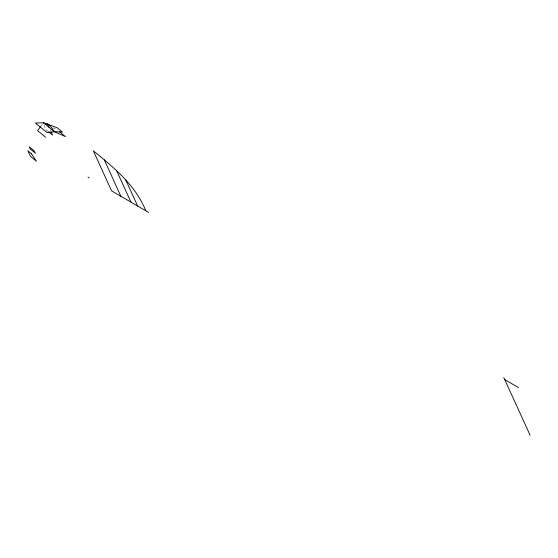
<?xml version="1.0" encoding="UTF-8"?>
<svg xmlns="http://www.w3.org/2000/svg" width="558" height="558" viewBox="0 0 558 558"><rect width="100%" height="100%" fill="white"/><g stroke="black" fill="none" stroke-linecap="round" stroke-linejoin="round"><path stroke-width="0.42" stroke-dasharray="2.79 2.09" d="M40.992 126.031L42.464 124.057M53.01 127.733L57.425 130.035M48.121 131.353L45.575 129.268L44.242 125.187M50.122 129.742L50.82 131.242"/><path stroke-width="0.84" d="M40.504 126.694L37.56 130.649L45.603 137.233M59.413 131.667L65.439 136.598L54.405 131.709L47.025 132.553L35.405 123.039L43.447 122.739L57.174 127.747L62.419 132.037L54.405 131.709L43.447 122.739L46.391 124.274M504.704 379.538L518.556 387.608M88.059 177.144L89.266 177.842M148.658 212.465L111.579 190.85L93.353 150.855C113.978 167.54 135.733 185.472 145.778 210.785M48.755 131.876L52.578 135.008L51.176 131.995M54.405 131.709L50.527 126.282L47.256 123.604L48.958 127.245M503.783 377.522L530.1 435.261M125.648 179.662L137.68 206.062M116.573 170.539L130.984 202.156M104.339 159.867L120.821 196.235M33.717 150.43L29.211 146.747L30.278 149.028L35.419 153.234L33.717 150.43M31.401 153.687L27.9 150.813L30.502 156.386L36.34 161.164L31.401 153.687"/></g></svg>
